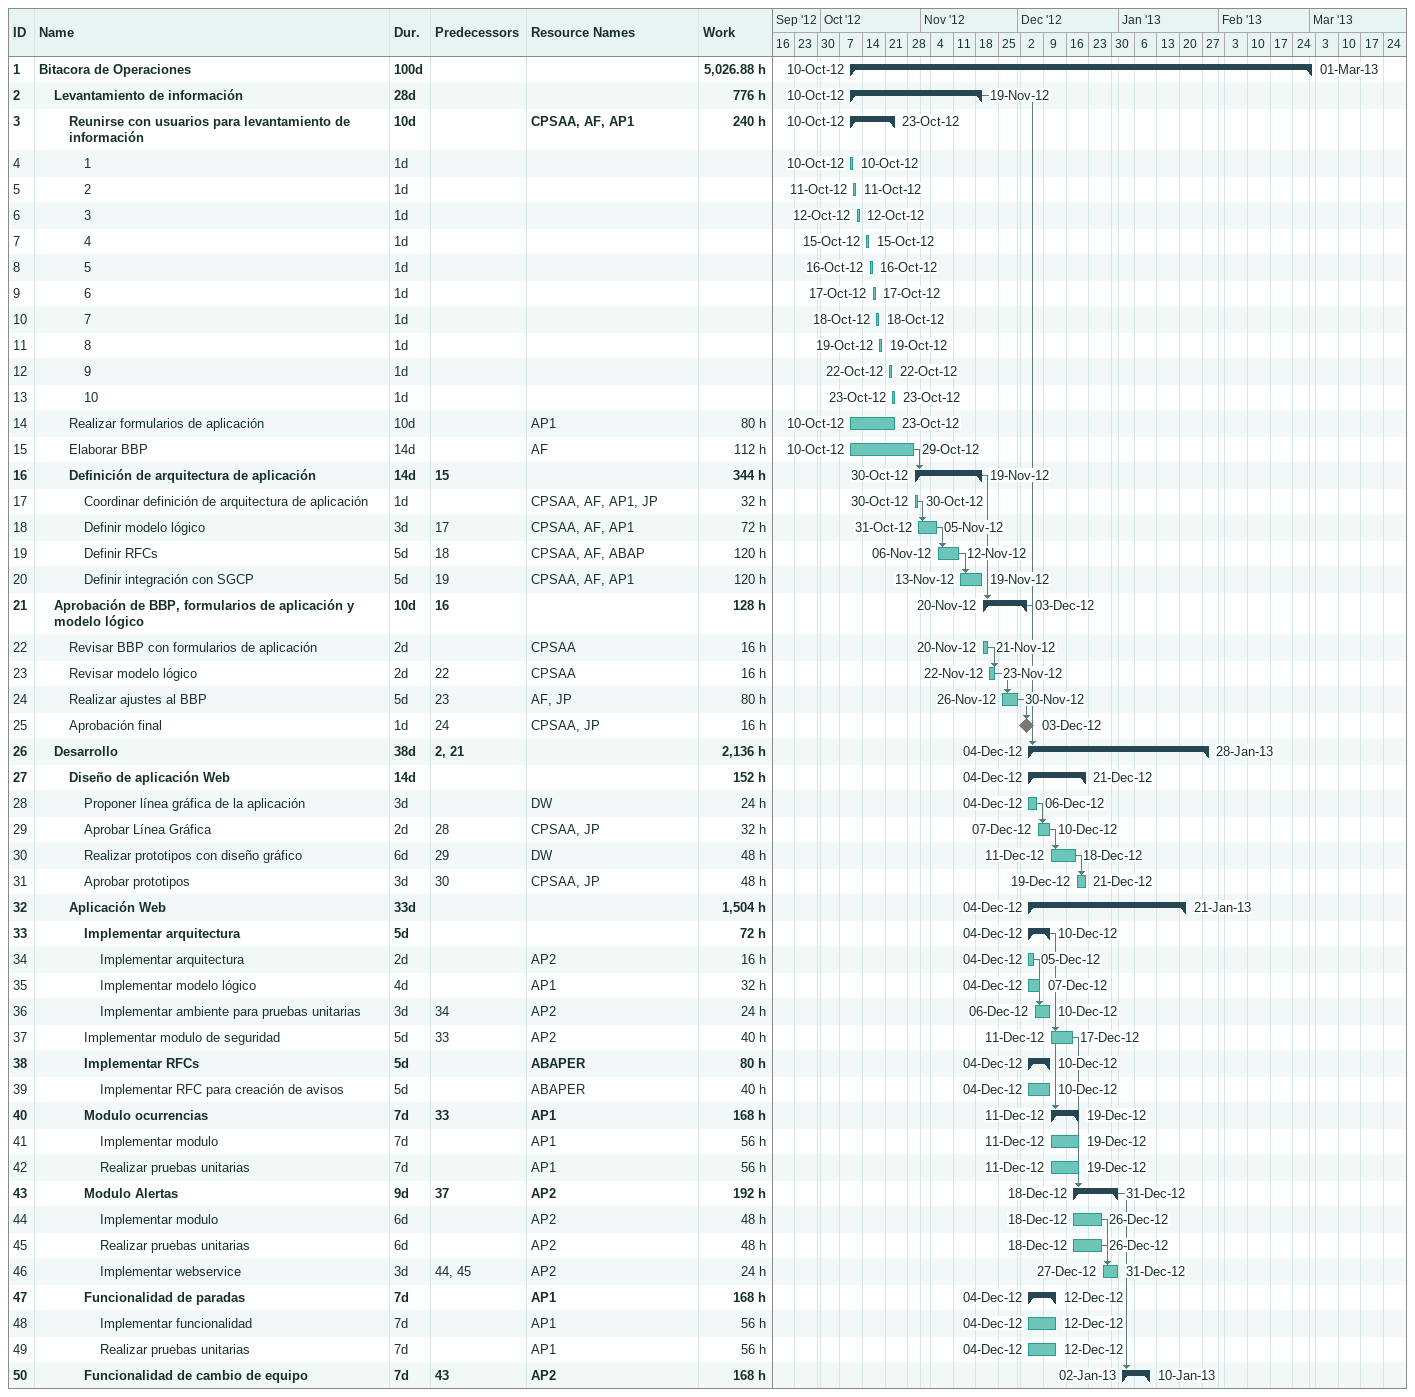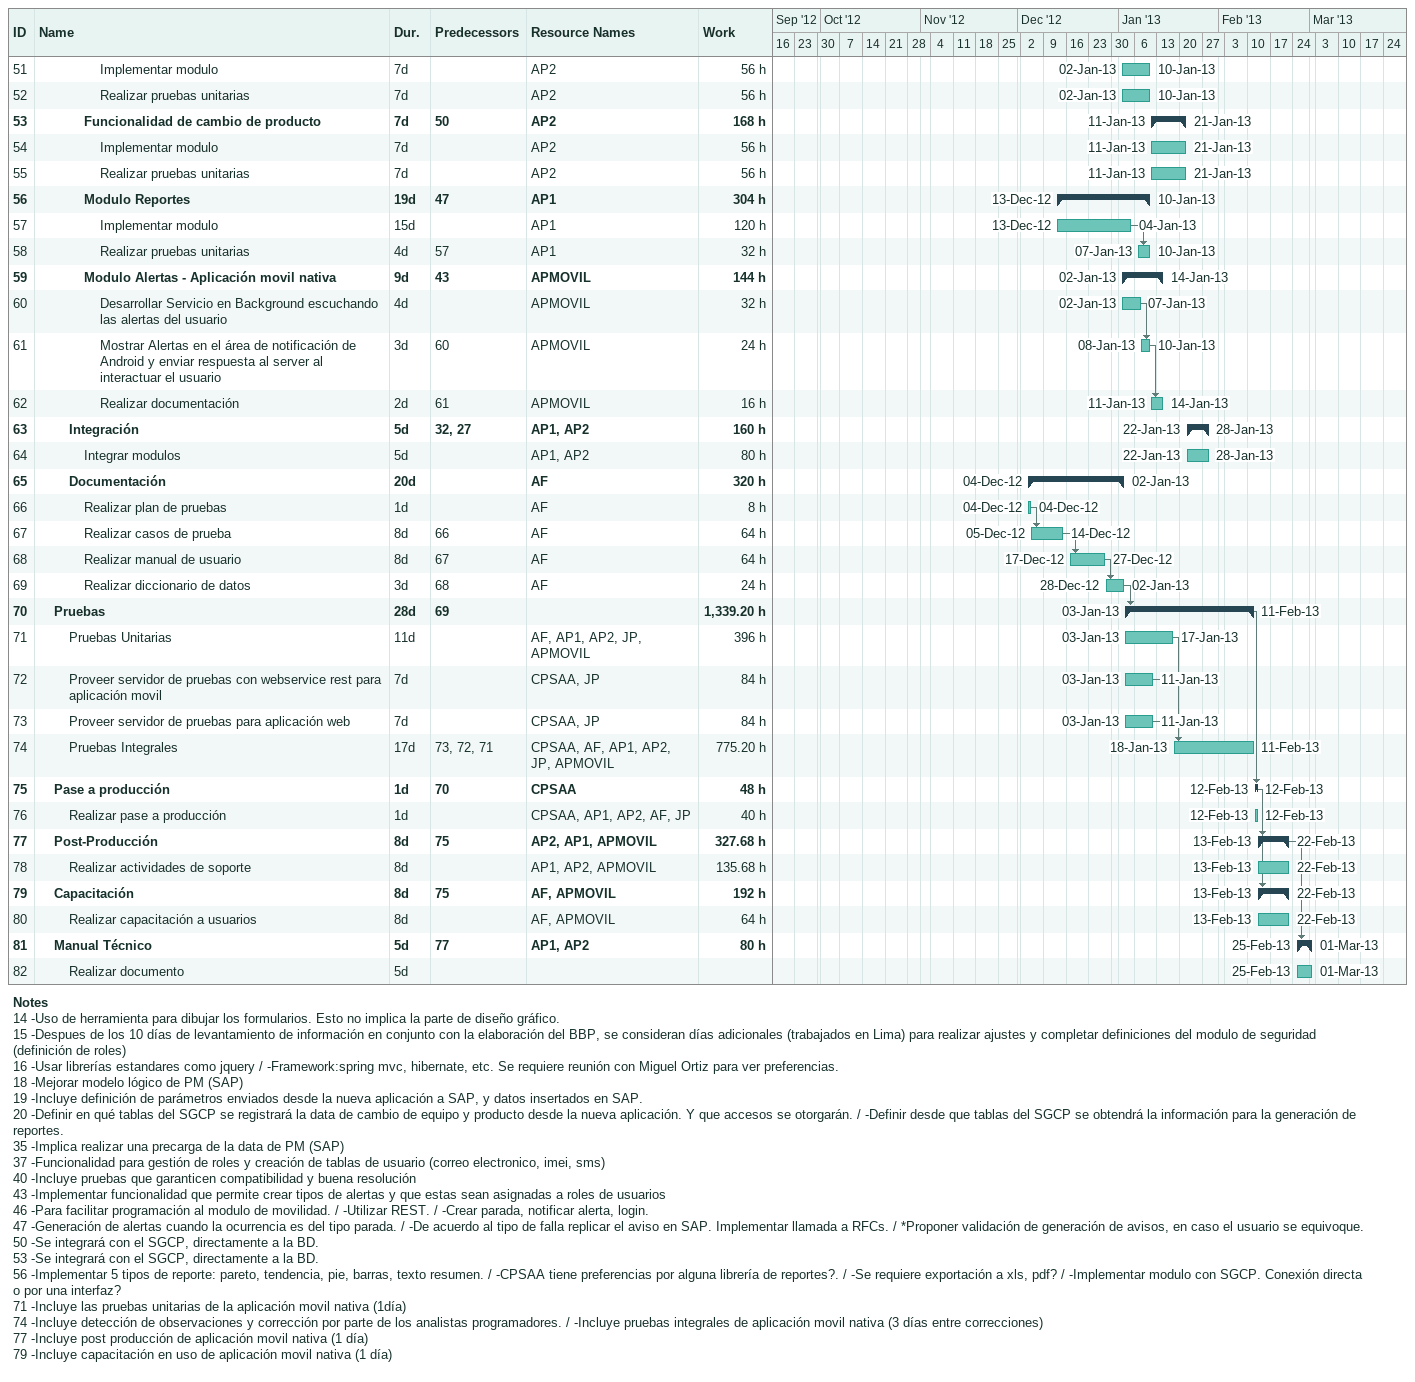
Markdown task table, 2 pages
| ID | Level | Task | Duration | Start | Finish | Predecessors | Resources | Work (h) |
|---|---|---|---|---|---|---|---|---|
| 1 | 1 | **Bitacora de Operaciones** | 100d | 2012-10-10 | 2013-03-01 |  |  | 5026.88 |
| 2 | 2 | **Levantamiento de información** | 28d | 2012-10-10 | 2012-11-19 |  |  | 776 |
| 3 | 3 | **Reunirse con usuarios para levantamiento de información** | 10d | 2012-10-10 | 2012-10-23 |  | CPSAA, AF, AP1 | 240 |
| 4 | 4 | 1 | 1d | 2012-10-10 | 2012-10-10 |  |  |  |
| 5 | 4 | 2 | 1d | 2012-10-11 | 2012-10-11 |  |  |  |
| 6 | 4 | 3 | 1d | 2012-10-12 | 2012-10-12 |  |  |  |
| 7 | 4 | 4 | 1d | 2012-10-15 | 2012-10-15 |  |  |  |
| 8 | 4 | 5 | 1d | 2012-10-16 | 2012-10-16 |  |  |  |
| 9 | 4 | 6 | 1d | 2012-10-17 | 2012-10-17 |  |  |  |
| 10 | 4 | 7 | 1d | 2012-10-18 | 2012-10-18 |  |  |  |
| 11 | 4 | 8 | 1d | 2012-10-19 | 2012-10-19 |  |  |  |
| 12 | 4 | 9 | 1d | 2012-10-22 | 2012-10-22 |  |  |  |
| 13 | 4 | 10 | 1d | 2012-10-23 | 2012-10-23 |  |  |  |
| 14 | 3 | Realizar formularios de aplicación | 10d | 2012-10-10 | 2012-10-23 |  | AP1 | 80 |
| 15 | 3 | Elaborar BBP | 14d | 2012-10-10 | 2012-10-29 |  | AF | 112 |
| 16 | 3 | **Definición de arquitectura de aplicación** | 14d | 2012-10-30 | 2012-11-19 | 15 |  | 344 |
| 17 | 4 | Coordinar definición de arquitectura de aplicación | 1d | 2012-10-30 | 2012-10-30 |  | CPSAA, AF, AP1, JP | 32 |
| 18 | 4 | Definir modelo lógico | 3d | 2012-10-31 | 2012-11-05 | 17 | CPSAA, AF, AP1 | 72 |
| 19 | 4 | Definir RFCs | 5d | 2012-11-06 | 2012-11-12 | 18 | CPSAA, AF, ABAP | 120 |
| 20 | 4 | Definir integración con SGCP | 5d | 2012-11-13 | 2012-11-19 | 19 | CPSAA, AF, AP1 | 120 |
| 21 | 2 | **Aprobación de BBP, formularios de aplicación y modelo lógico** | 10d | 2012-11-20 | 2012-12-03 | 16 |  | 128 |
| 22 | 3 | Revisar BBP con formularios de aplicación | 2d | 2012-11-20 | 2012-11-21 |  | CPSAA | 16 |
| 23 | 3 | Revisar modelo lógico | 2d | 2012-11-22 | 2012-11-23 | 22 | CPSAA | 16 |
| 24 | 3 | Realizar ajustes al BBP | 5d | 2012-11-26 | 2012-11-30 | 23 | AF, JP | 80 |
| 25 | 3 | Aprobación final | 1d | 2012-12-03 | 2012-12-03 | 24 | CPSAA, JP | 16 |
| 26 | 2 | **Desarrollo** | 38d | 2012-12-04 | 2013-01-28 | 2, 21 |  | 2136 |
| 27 | 3 | **Diseño de aplicación Web** | 14d | 2012-12-04 | 2012-12-21 |  |  | 152 |
| 28 | 4 | Proponer línea gráfica de la aplicación | 3d | 2012-12-04 | 2012-12-06 |  | DW | 24 |
| 29 | 4 | Aprobar Línea Gráfica | 2d | 2012-12-07 | 2012-12-10 | 28 | CPSAA, JP | 32 |
| 30 | 4 | Realizar prototipos con diseño gráfico | 6d | 2012-12-11 | 2012-12-18 | 29 | DW | 48 |
| 31 | 4 | Aprobar prototipos | 3d | 2012-12-19 | 2012-12-21 | 30 | CPSAA, JP | 48 |
| 32 | 3 | **Aplicación Web** | 33d | 2012-12-04 | 2013-01-21 |  |  | 1504 |
| 33 | 4 | **Implementar arquitectura** | 5d | 2012-12-04 | 2012-12-10 |  |  | 72 |
| 34 | 5 | Implementar arquitectura | 2d | 2012-12-04 | 2012-12-05 |  | AP2 | 16 |
| 35 | 5 | Implementar modelo lógico | 4d | 2012-12-04 | 2012-12-07 |  | AP1 | 32 |
| 36 | 5 | Implementar ambiente para pruebas unitarias | 3d | 2012-12-06 | 2012-12-10 | 34 | AP2 | 24 |
| 37 | 4 | Implementar modulo de seguridad | 5d | 2012-12-11 | 2012-12-17 | 33 | AP2 | 40 |
| 38 | 4 | **Implementar RFCs** | 5d | 2012-12-04 | 2012-12-10 |  | ABAPER | 80 |
| 39 | 5 | Implementar RFC para creación de avisos | 5d | 2012-12-04 | 2012-12-10 |  | ABAPER | 40 |
| 40 | 4 | **Modulo ocurrencias** | 7d | 2012-12-11 | 2012-12-19 | 33 | AP1 | 168 |
| 41 | 5 | Implementar modulo | 7d | 2012-12-11 | 2012-12-19 |  | AP1 | 56 |
| 42 | 5 | Realizar pruebas unitarias | 7d | 2012-12-11 | 2012-12-19 |  | AP1 | 56 |
| 43 | 4 | **Modulo Alertas** | 9d | 2012-12-18 | 2012-12-31 | 37 | AP2 | 192 |
| 44 | 5 | Implementar modulo | 6d | 2012-12-18 | 2012-12-26 |  | AP2 | 48 |
| 45 | 5 | Realizar pruebas unitarias | 6d | 2012-12-18 | 2012-12-26 |  | AP2 | 48 |
| 46 | 5 | Implementar webservice | 3d | 2012-12-27 | 2012-12-31 | 44, 45 | AP2 | 24 |
| 47 | 4 | **Funcionalidad de paradas** | 7d | 2012-12-04 | 2012-12-12 |  | AP1 | 168 |
| 48 | 5 | Implementar funcionalidad | 7d | 2012-12-04 | 2012-12-12 |  | AP1 | 56 |
| 49 | 5 | Realizar pruebas unitarias | 7d | 2012-12-04 | 2012-12-12 |  | AP1 | 56 |
| 50 | 4 | **Funcionalidad de cambio de equipo** | 7d | 2013-01-02 | 2013-01-10 | 43 | AP2 | 168 |
| 51 | 5 | Implementar modulo | 7d | 2013-01-02 | 2013-01-10 |  | AP2 | 56 |
| 52 | 5 | Realizar pruebas unitarias | 7d | 2013-01-02 | 2013-01-10 |  | AP2 | 56 |
| 53 | 4 | **Funcionalidad de cambio de producto** | 7d | 2013-01-11 | 2013-01-21 | 50 | AP2 | 168 |
| 54 | 5 | Implementar modulo | 7d | 2013-01-11 | 2013-01-21 |  | AP2 | 56 |
| 55 | 5 | Realizar pruebas unitarias | 7d | 2013-01-11 | 2013-01-21 |  | AP2 | 56 |
| 56 | 4 | **Modulo Reportes** | 19d | 2012-12-13 | 2013-01-10 | 47 | AP1 | 304 |
| 57 | 5 | Implementar modulo | 15d | 2012-12-13 | 2013-01-04 |  | AP1 | 120 |
| 58 | 5 | Realizar pruebas unitarias | 4d | 2013-01-07 | 2013-01-10 | 57 | AP1 | 32 |
| 59 | 4 | **Modulo Alertas - Aplicación movil nativa** | 9d | 2013-01-02 | 2013-01-14 | 43 | APMOVIL | 144 |
| 60 | 5 | Desarrollar Servicio en Background escuchando las alertas del usuario | 4d | 2013-01-02 | 2013-01-07 |  | APMOVIL | 32 |
| 61 | 5 | Mostrar Alertas en el área de notificación de Android y enviar respuesta al server al interactuar el usuario | 3d | 2013-01-08 | 2013-01-10 | 60 | APMOVIL | 24 |
| 62 | 5 | Realizar documentación | 2d | 2013-01-11 | 2013-01-14 | 61 | APMOVIL | 16 |
| 63 | 3 | **Integración** | 5d | 2013-01-22 | 2013-01-28 | 32, 27 | AP1, AP2 | 160 |
| 64 | 4 | Integrar modulos | 5d | 2013-01-22 | 2013-01-28 |  | AP1, AP2 | 80 |
| 65 | 3 | **Documentación** | 20d | 2012-12-04 | 2013-01-02 |  | AF | 320 |
| 66 | 4 | Realizar plan de pruebas | 1d | 2012-12-04 | 2012-12-04 |  | AF | 8 |
| 67 | 4 | Realizar casos de prueba | 8d | 2012-12-05 | 2012-12-14 | 66 | AF | 64 |
| 68 | 4 | Realizar manual de usuario | 8d | 2012-12-17 | 2012-12-27 | 67 | AF | 64 |
| 69 | 4 | Realizar diccionario de datos | 3d | 2012-12-28 | 2013-01-02 | 68 | AF | 24 |
| 70 | 2 | **Pruebas** | 28d | 2013-01-03 | 2013-02-11 | 69 |  | 1339.20 |
| 71 | 3 | Pruebas Unitarias | 11d | 2013-01-03 | 2013-01-17 |  | AF, AP1, AP2, JP, APMOVIL | 396 |
| 72 | 3 | Proveer servidor de pruebas con webservice rest para aplicación movil | 7d | 2013-01-03 | 2013-01-11 |  | CPSAA, JP | 84 |
| 73 | 3 | Proveer servidor de pruebas para aplicación web | 7d | 2013-01-03 | 2013-01-11 |  | CPSAA, JP | 84 |
| 74 | 3 | Pruebas Integrales | 17d | 2013-01-18 | 2013-02-11 | 73, 72, 71 | CPSAA, AF, AP1, AP2, JP, APMOVIL | 775.20 |
| 75 | 2 | **Pase a producción** | 1d | 2013-02-12 | 2013-02-12 | 70 | CPSAA | 48 |
| 76 | 3 | Realizar pase a producción | 1d | 2013-02-12 | 2013-02-12 |  | CPSAA, AP1, AP2, AF, JP | 40 |
| 77 | 2 | **Post-Producción** | 8d | 2013-02-13 | 2013-02-22 | 75 | AP2, AP1, APMOVIL | 327.68 |
| 78 | 3 | Realizar actividades de soporte | 8d | 2013-02-13 | 2013-02-22 |  | AP1, AP2, APMOVIL | 135.68 |
| 79 | 2 | **Capacitación** | 8d | 2013-02-13 | 2013-02-22 | 75 | AF, APMOVIL | 192 |
| 80 | 3 | Realizar capacitación a usuarios | 8d | 2013-02-13 | 2013-02-22 |  | AF, APMOVIL | 64 |
| 81 | 2 | **Manual Técnico** | 5d | 2013-02-25 | 2013-03-01 | 77 | AP1, AP2 | 80 |
| 82 | 3 | Realizar documento | 5d | 2013-02-25 | 2013-03-01 |  |  |  |

Notes
- 14: -Uso de herramienta para dibujar los formularios. Esto no implica la parte de diseño gráfico.
- 15: -Despues de los 10 días de levantamiento de información en conjunto con la elaboración del BBP, se consideran días adicionales (trabajados en Lima) para realizar ajustes y completar definiciones del modulo de seguridad (definición de roles)
- 16: -Usar librerías estandares como jquery / -Framework:spring mvc, hibernate, etc. Se requiere reunión con Miguel Ortiz para ver preferencias.
- 18: -Mejorar modelo lógico de PM (SAP)
- 19: -Incluye definición de parámetros enviados desde la nueva aplicación a SAP, y datos insertados en SAP.
- 20: -Definir en qué tablas del SGCP se registrará la data de cambio de equipo y producto desde la nueva aplicación. Y que accesos se otorgarán. / -Definir desde que tablas del SGCP se obtendrá la información para la generación de reportes.
- 35: -Implica realizar una precarga de la data de PM (SAP)
- 37: -Funcionalidad para gestión de roles y creación de tablas de usuario (correo electronico, imei, sms)
- 40: -Incluye pruebas que garanticen compatibilidad y buena resolución
- 43: -Implementar funcionalidad que permite crear tipos de alertas y que estas sean asignadas a roles de usuarios
- 46: -Para facilitar programación al modulo de movilidad. / -Utilizar REST. / -Crear parada, notificar alerta, login.
- 47: -Generación de alertas cuando la ocurrencia es del tipo parada. / -De acuerdo al tipo de falla replicar el aviso en SAP. Implementar llamada a RFCs. / *Proponer validación de generación de avisos, en caso el usuario se equivoque.
- 50: -Se integrará con el SGCP, directamente a la BD.
- 53: -Se integrará con el SGCP, directamente a la BD.
- 56: -Implementar 5 tipos de reporte: pareto, tendencia, pie, barras, texto resumen. / -CPSAA tiene preferencias por alguna librería de reportes?. / -Se requiere exportación a xls, pdf? / -Implementar modulo con SGCP. Conexión directa o por una interfaz?
- 71: -Incluye las pruebas unitarias de la aplicación movil nativa (1día)
- 74: -Incluye detección de observaciones y corrección por parte de los analistas programadores. / -Incluye pruebas integrales de aplicación movil nativa (3 días entre correcciones)
- 77: -Incluye post producción de aplicación movil nativa (1 día)
- 79: -Incluye capacitación en uso de aplicación movil nativa (1 día)
